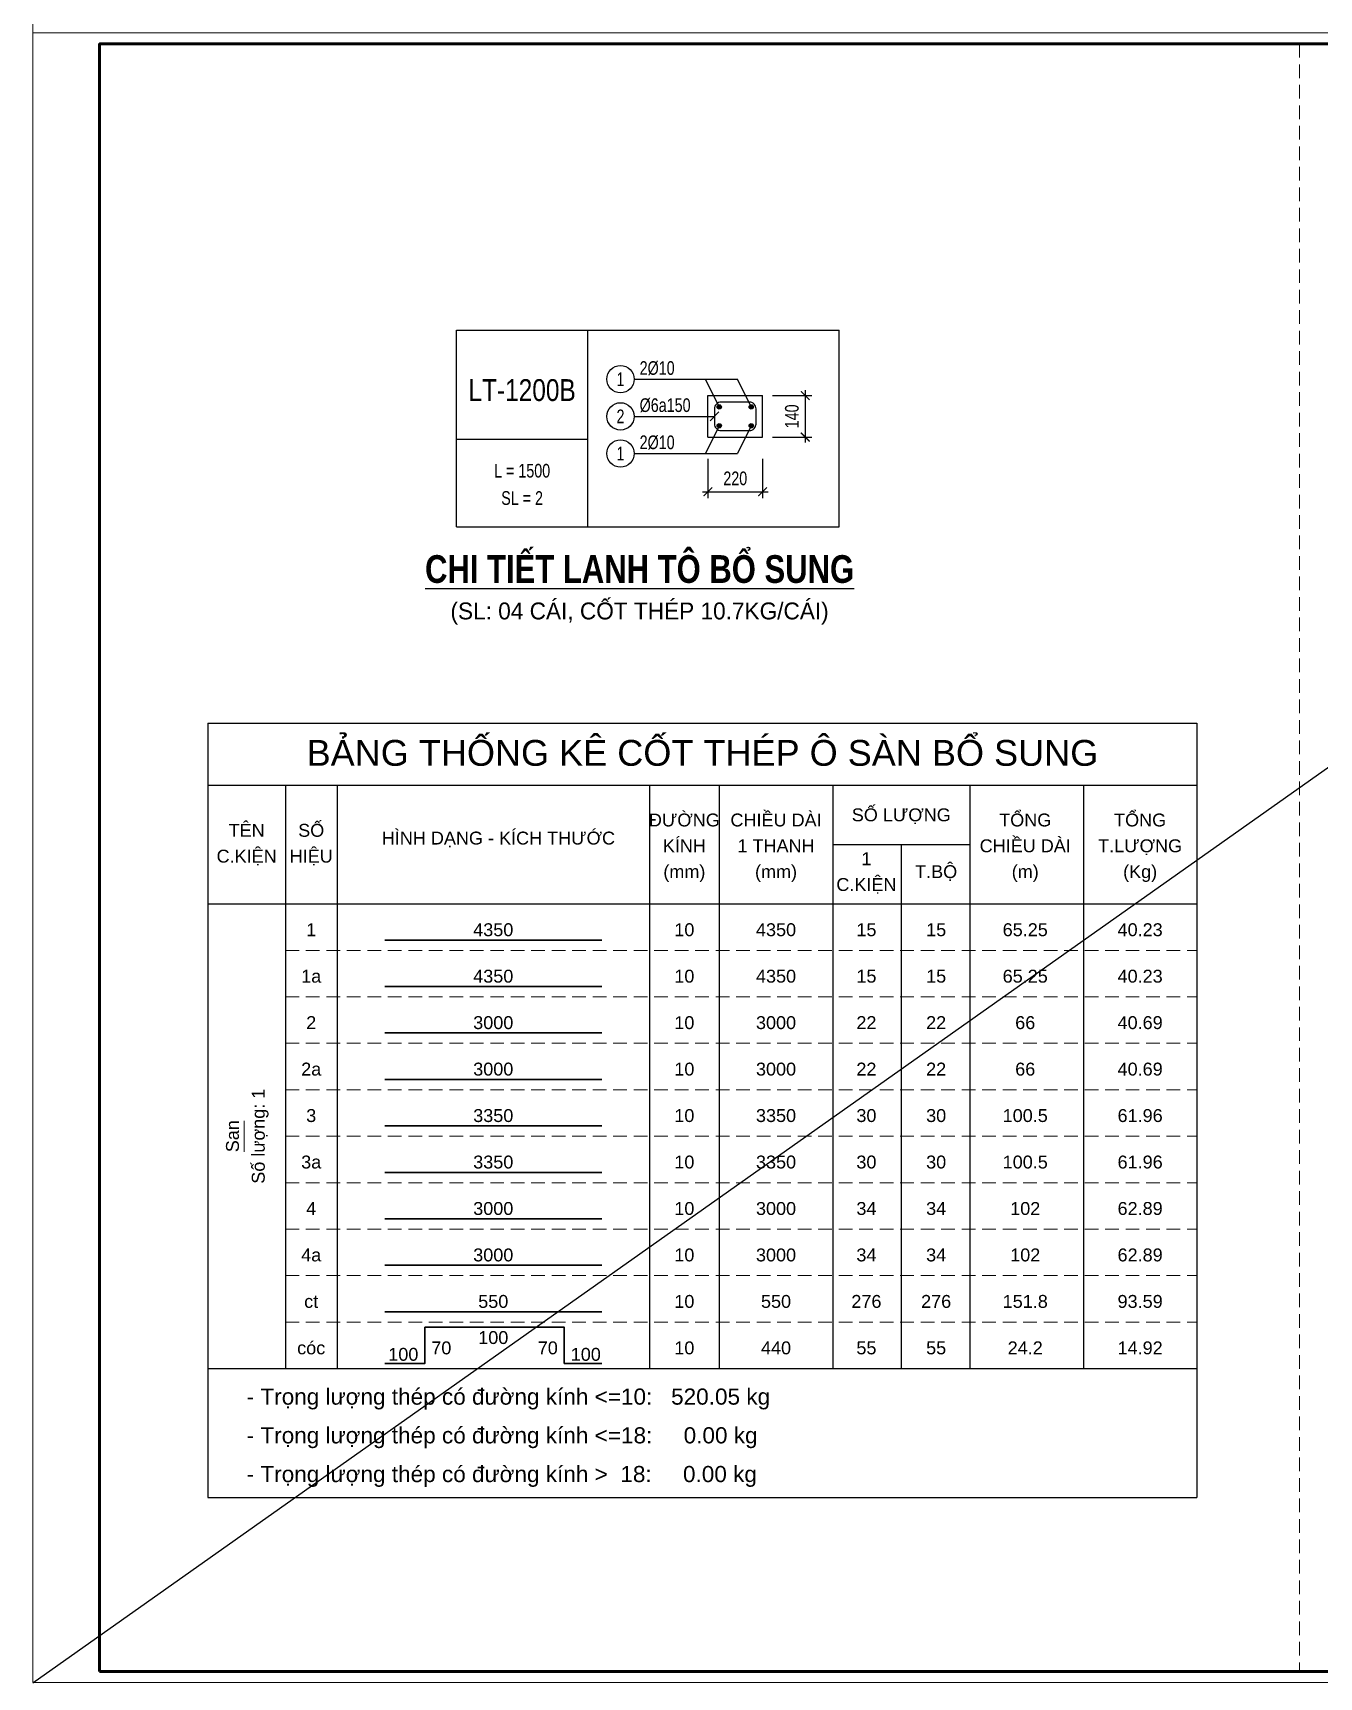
# Model space of a CAD drawing. Header units: millimetres. Extents: x -519517 to -431282, y -372679 to 113618.
# Drawn here: x -490082 to -484198, y -298543 to -291019 of the extents above; entities that cross this region are included whole.
import ezdxf
from ezdxf.enums import TextEntityAlignment as Align

# ---------------------------------------------------------------- set-up
doc = ezdxf.new("R2010")
doc.units = ezdxf.units.MM
doc.header["$LTSCALE"] = 5
doc.linetypes.add('CENTER2', pattern=[28.575, 19.05, -3.175, 3.175, -3.175])
doc.linetypes.add('HIDDEN', pattern=[0.375, 0.25, -0.125])
doc.layers.get('0').update_dxf_attribs({"linetype": 'CENTER2'})
for name, color, linetype in [('KCS_BORDER', 3, 'Continuous'), ('KCS_CHI', 1, 'Continuous'), ('KCS_DIM', 1, 'Continuous'), ('KCS_SNODE', 6, 'Continuous'), ('KCS_SOTHEP_CIRCLE', 1, 'Continuous'), ('KCS_SOTHEP_TEXT', 2, 'Continuous'), ('KCS_STEEL', 4, 'Continuous'), ('KCS_STIRRUP', 30, 'Continuous'), ('KCS_TEXT', 2, 'Continuous'), ('KCS_TEXT_TCK', 4, 'Continuous')]:
    doc.layers.add(name, color=color, linetype=linetype)
doc.layers.add('KCS_Plotter', color=11, linetype='Continuous', plot=False)
for name, color, linetype, lineweight in [('Khungten_LCDI', 7, 'Continuous', 25), ('LC MANH DUT', 35, 'HIDDEN', 5), ('LC Net dam 1', 30, 'Continuous', 30), ('LC Net khuat', 4, 'HIDDEN', 13), ('LC Net thay', 7, 'Continuous', 25), ('LC Text1', 3, 'Continuous', 20), ('LC Text2', 7, 'Continuous', 25)]:
    doc.layers.add(name, color=color, linetype=linetype, lineweight=lineweight)
doc.styles.add('Hoa', font='micross.ttf')
doc.styles.add('KCS_BIGTEXT', font='arial.ttf', dxfattribs={"width": 0.75})
doc.styles.add('KCS_SMTEXT', font='arial.ttf', dxfattribs={"width": 0.7})
doc.styles.add('Khungten', font='VHAVAN.TTF', dxfattribs={"width": 0.9, "height": 5000})
doc.styles.add('LC 1', font='VHAVANB.TTF')
doc.styles.add('LC3', font='VHARIALB.TTF', dxfattribs={"width": 0.8})
doc.styles.add('Thuong', font='micross.ttf')
doc.styles.add('Title', font='VHBLACK.TTF')

# ---------------------------------------------------------------- blocks, each defined once
blk = doc.blocks.new('lcdi fix')
at = {"layer": 'Defpoints', "lineweight": 0}
blk.add_lwpolyline([(-1200, -14850), (-1200, 14850), (40800, 14850), (40800, -14850)], close=True, dxfattribs=at)
at = {"layer": 'Khungten_LCDI', "color": 5, "lineweight": 60}
blk.add_lwpolyline([(0, -14650), (0, 14650), (40600, 14650), (40600, -14650)], close=True, dxfattribs=at)
at = {"color": 7, "style": 'Khungten', "width": 0.8}
for tag, p in [('REVISION', (39498.8, -10746.3)), ('NGAYHT', (39546.1, -11609.4))]:
    blk.add_attdef(tag, text='', height=200, dxfattribs=at).set_placement(p, align=Align.CENTER)
at = {"layer": 'LC Text1', "style": 'Title', "width": 3.882085}
for tag, p, p2 in [('TENBANVE1', (36912.7, -8885.8), (40339.1, -8885.8)), ('TENBANVE2', (36912.7, -9562.5), (40339.1, -9562.5))]:
    blk.add_attdef(tag, text='', height=250, dxfattribs=at).set_placement(p, p2, align=Align.FIT)
at = {"layer": 'LC Text1', "style": 'Title', "width": 0.7}
blk.add_attdef('SOBANVE', text='', height=250, dxfattribs=at).set_placement((39562, -13896.2), align=Align.CENTER)
blk = doc.blocks.new('KCS_SNODE')
at = {"layer": 'KCS_SNODE'}
blk.add_hatch(color=256, dxfattribs=at).paths.add_polyline_path([(10, 0, 1), (-10, 0, 1)])
blk.add_circle((0, 0), 10, dxfattribs=at)
blk = doc.blocks.new('_ArchTick')
at = {"color": 0, "linetype": 'ByBlock', "const_width": 0.15}
blk.add_lwpolyline([(-0.5, -0.5), (0.5, 0.5)], dxfattribs=at)
blk = doc.blocks.new('LT_TYPE_1')
at = {"layer": 'KCS_BORDER'}
for p, q in [((0, 0), (1750, 0)), ((0, -900), (0, 0)), ((1750, -900), (1750, 0)), ((1150, -300), (1400, -300)), ((1150, -490), (1150, -300)), ((1400, -490), (1400, -300)), ((1150, -490), (1400, -490)), ((0, -900), (1750, -900))]:
    blk.add_line(p, q, dxfattribs=at)
at = {"layer": 'KCS_CHI'}
for p, q in [((600, -900), (600, 0)), ((812.5, -225), (1284.5, -225)), ((1202, -352), (1138.5, -225)), ((1348, -352), (1284.5, -225)), ((812.5, -395), (1180, -395)), ((1202, -438), (1138.5, -565)), ((1348, -438), (1284.5, -565)), ((0, -500), (600, -500)), ((812.5, -565), (1284.5, -565))]:
    blk.add_line(p, q, dxfattribs=at)
at = {"layer": 'KCS_CHI', "color": 3}
blk.add_line((1160, -415), (1200, -375), dxfattribs=at)
at = {"layer": 'KCS_DIM'}
for p, q in [((1445, -300), (1625, -300)), ((1595, -275), (1595, -515)), ((1445, -490), (1625, -490)), ((1150, -590), (1150, -770)), ((1400, -590), (1400, -770)), ((1125, -740), (1425, -740))]:
    blk.add_line(p, q, dxfattribs=at)
at = {"layer": 'KCS_SOTHEP_CIRCLE'}
for centre in [(750, -225), (750, -395), (750, -565)]:
    blk.add_circle(centre, 62.5, dxfattribs=at)
at = {"layer": 'KCS_STIRRUP'}
blk.add_lwpolyline([(1180, -360), (1180, -430, 0.414214), (1210, -460), (1340, -460, 0.414214), (1370, -430), (1370, -360, 0.414214), (1340, -330), (1210, -330, 0.414214), (1180, -360)], format="xyb", dxfattribs=at)
at = {"layer": 'KCS_DIM', "xscale": 40, "yscale": 40, "zscale": 40}
for p, rotation in [((1595, -300), 90), ((1595, -490), 270), ((1150, -740), 180)]:
    blk.add_blockref('_ArchTick', p, dxfattribs=dict(at, rotation=rotation))
blk.add_blockref('_ArchTick', (1400, -740), dxfattribs=at)
at = {"layer": 'KCS_STEEL'}
for p in [(1202, -352), (1348, -352), (1202, -438), (1348, -438)]:
    blk.add_blockref('KCS_SNODE', p, dxfattribs=at)
at = {"layer": 'KCS_SOTHEP_TEXT', "style": 'KCS_SMTEXT', "width": 0.75}
for s, p in [('1', (750, -225)), ('2', (750, -395)), ('1', (750, -565))]:
    blk.add_text(s, height=62.5, dxfattribs=at).set_placement(p, align=Align.MIDDLE_CENTER)
at = {"layer": 'KCS_TEXT', "style": 'KCS_SMTEXT', "width": 0.75}
for tag, p in [('LT_STEEL_1A', (837.5, -205)), ('LT_STEEL_2', (837.5, -375)), ('LT_STEEL_1', (837.5, -545))]:
    blk.add_attdef(tag, p, '', height=62.5, dxfattribs=at)
blk.add_attdef('LT_H', text='', height=62.5, rotation=90, dxfattribs=at).set_placement((1565, -395), align=Align.CENTER)
for tag, p in [('LT_L', (300, -675)), ('LT_B', (1275, -710)), ('LT_SL', (300, -800))]:
    blk.add_attdef(tag, text='', height=62.5, dxfattribs=at).set_placement(p, align=Align.CENTER)
at = {"layer": 'KCS_TEXT_TCK', "color": 4, "style": 'KCS_BIGTEXT', "width": 0.8}
blk.add_attdef('LT_NAME', text='', height=100, dxfattribs=at).set_placement((300, -324.8), align=Align.CENTER)
blk = doc.blocks.new('TIEUDE1')
at = {"layer": 'LC Text2', "color": 7, "style": 'LC 1'}
blk.add_attdef('TIªU§Ò', text='', height=5, dxfattribs=at).set_placement((0, 0), align=Align.BOTTOM_CENTER)
blk.add_attdef('TL', text='', height=3, dxfattribs=at).set_placement((0, -2), align=Align.TOP_CENTER)

msp = doc.modelspace()

# ---------------------------------------------------------------- linework, layer by layer
at = {"layer": 'KCS_Plotter'}
msp.add_line((-490081.8, -298568.3), (-479405.4, -291018.6), dxfattribs=at)
at = {"layer": 'LC MANH DUT', "ltscale": 50}
for p, q in [((-488926.8, -295217.1), (-484757, -295217.1)), ((-488926.8, -295429.7), (-484757, -295429.7)), ((-488926.8, -295642.4), (-484757, -295642.4)), ((-488926.8, -295855), (-484757, -295855)), ((-488926.8, -296067.6), (-484757, -296067.6)), ((-488926.8, -296280.2), (-484757, -296280.2)), ((-488926.8, -296492.9), (-484757, -296492.9)), ((-488926.8, -296705.5), (-484757, -296705.5)), ((-488926.8, -296918.1), (-484757, -296918.1)), ((-488926.8, -297130.7), (-484757, -297130.7))]:
    msp.add_line(p, q, dxfattribs=at)
at = {"layer": 'LC Net dam 1'}
for points in [[(-488472, -295169.9), (-487479.8, -295169.9)], [(-488472, -295382.5), (-487479.8, -295382.5)], [(-488472, -295595.1), (-487479.8, -295595.1)], [(-488472, -295807.7), (-487479.8, -295807.7)], [(-488472, -296020.4), (-487479.8, -296020.4)], [(-488472, -296233), (-487479.8, -296233)], [(-488472, -296445.6), (-487479.8, -296445.6)], [(-488472, -296658.2), (-487479.8, -296658.2)], [(-488472, -296870.9), (-487479.8, -296870.9)], [(-488472, -297107.1), (-488288.9, -297107.1), (-488288.9, -296941.7), (-487651, -296941.7), (-487651, -297107.1), (-487479.8, -297107.1)]]:
    msp.add_lwpolyline(points, dxfattribs=at)
at = {"layer": 'LC Net khuat', "ltscale": 50}
msp.add_line((-484288.6, -291069.4), (-484288.6, -298517.5), dxfattribs=at)
at = {"layer": 'LC Net thay'}
for p, q in [((-489281.2, -294177.6), (-484757, -294177.6)), ((-489281.2, -294177.6), (-489281.2, -297721.4)), ((-484757, -294177.6), (-484757, -297721.4)), ((-489281.2, -294461.1), (-484757, -294461.1)), ((-488926.8, -294461.1), (-488926.8, -297130.7)), ((-488690.5, -294461.1), (-488690.5, -297130.7)), ((-487261.2, -294461.1), (-487261.2, -297130.7)), ((-486942.3, -294461.1), (-486942.3, -297130.7)), ((-486422.5, -294461.1), (-486422.5, -297130.7)), ((-485796.5, -294461.1), (-485796.5, -297130.7)), ((-485276.7, -294461.1), (-485276.7, -297130.7)), ((-486422.5, -294732.8), (-485796.5, -294732.8)), ((-486109.5, -294732.8), (-486109.5, -297130.7)), ((-489281.2, -295004.5), (-484757, -295004.5)), ((-489281.2, -297130.7), (-484757, -297130.7)), ((-489281.2, -297130.7), (-484757, -297130.7)), ((-489281.2, -297721.4), (-484757, -297721.4))]:
    msp.add_line(p, q, dxfattribs=at)
at = {"layer": 'LC Text1'}
msp.add_line((-489115.8, -296138.5), (-489115.8, -295996.7), dxfattribs=at)

# ---------------------------------------------------------------- block references
at = {"layer": 'KCS_BORDER'}
msp.add_blockref('LT_TYPE_1', (-488143.9, -292378.4), dxfattribs=at).add_auto_attribs({'LT_STEEL_1A': '2%%c10', 'LT_STEEL_2': '%%c6a150', 'LT_STEEL_1': '2%%c10', 'LT_B': '220', 'LT_H': '140', 'LT_SL': 'SL = 2', 'LT_L': 'L = 1500', 'LT_NAME': 'LT-1200B'})
at = {"layer": 'LC Net thay'}
for p, xscale, yscale, zscale in [((-488401.8, -270228.6), 1.400000036310157, 1.400000036310157, 1.400000036310157), ((-489776.7, -294793.4), 0.2541996469311015, 0.2541996469311015, 0.2541996469311015)]:
    msp.add_blockref('lcdi fix', p, dxfattribs=dict(at, xscale=xscale, yscale=yscale, zscale=zscale))
at = {"layer": 'LC Text2'}
ref = msp.add_blockref('TIEUDE1', (-487306.6, -293573.7), dxfattribs=dict(at, xscale=25.78465506896147, yscale=25.78465506896147, zscale=25.78465506896147))
ref.add_attrib('TIªU§Ò', '%%Uchi tiÕT lanh t« bæ sung', dxfattribs={"color": 7, "height": 126.974, "style": 'LC3', "width": 0.8}).set_placement((-487306.6, -293573.7), align=Align.BOTTOM_CENTER)
ref.add_attrib('TL', '(sl: 04 c¸i, cèt thÐp 10.7kg/c¸i)', dxfattribs={"color": 7, "height": 77.354, "style": 'LC 1'}).set_placement((-487306.6, -293625.3), align=Align.TOP_CENTER)

# ---------------------------------------------------------------- texts
at = {"layer": 'LC Net thay', "style": 'Hoa'}
for s, p in [('- Trọng lượng thép có đường kính <=10:   520.05 kg', (-489104, -297296.1)), ('- Trọng lượng thép có đường kính <=18:     0.00 kg', (-489104, -297473.3)), ('- Trọng lượng thép có đường kính >  18:     0.00 kg', (-489104, -297650.5))]:
    msp.add_text(s, height=73.828, dxfattribs=at).set_placement(p)
at = {"layer": 'LC Text1', "color": 4, "style": 'Hoa'}
msp.add_text('BẢNG THỐNG KÊ CỐT THÉP Ô SÀN BỔ SUNG', height=118.125, dxfattribs=at).set_placement((-487019.1, -294372.5), align=Align.CENTER)
at = {"layer": 'LC Text1'}
for s, height, style, p in [('ĐƯỜNG', 59.06, 'Hoa', (-487101.8, -294650.1)), ('CHIỀU DÀI', 59.06, 'Hoa', (-486682.4, -294650.1)), ('SỐ LƯỢNG', 59.06, 'Hoa', (-486109.5, -294626.5)), ('TỔNG', 59.06, 'Hoa', (-485542.5, -294650.1)), ('TỔNG', 59.06, 'Hoa', (-485016.9, -294650.1)), ('TÊN', 59.06, 'Hoa', (-489104, -294697.4)), ('SỐ', 59.06, 'Hoa', (-488808.7, -294697.4)), ('HÌNH DẠNG - KÍCH THƯỚC', 59.062, 'Hoa', (-487952.3, -294732.8)), ('KÍNH', 59.06, 'Hoa', (-487101.8, -294768.2)), ('1 THANH', 59.06, 'Hoa', (-486682.4, -294768.2)), ('CHIỀU DÀI', 59.06, 'Hoa', (-485542.5, -294768.2)), ('T.LƯỢNG', 59.06, 'Hoa', (-485016.9, -294768.2)), ('C.KIỆN', 59.06, 'Hoa', (-489104, -294815.5)), ('HIỆU', 59.06, 'Hoa', (-488808.7, -294815.5)), ('1', 59.1, 'Hoa', (-486269, -294827.3)), ('(mm)', 59.06, 'Thuong', (-487101.8, -294886.4)), ('(mm)', 59.06, 'Thuong', (-486682.4, -294886.4)), ('C.KIỆN', 59.06, 'Hoa', (-486269, -294945.4)), ('T.BỘ', 59.06, 'Hoa', (-485950, -294886.4)), ('(m)', 59.06, 'Thuong', (-485542.5, -294886.4)), ('(Kg)', 59.06, 'Thuong', (-485016.9, -294886.4))]:
    msp.add_text(s, height=height, dxfattribs=dict(at, style=style)).set_placement(p, align=Align.CENTER)
at = {"layer": 'LC Text1', "style": 'Hoa'}
for s, height, p in [('Số lượng: 1', 59.062, (-489021.3, -296067.6)), ('San', 59.06, (-489139.4, -296067.6))]:
    msp.add_text(s, height=height, rotation=90.00021, dxfattribs=at).set_placement(p, align=Align.CENTER)
at = {"layer": 'LC Text2', "style": 'Hoa'}
for s, height, p in [('1', 59.1, (-488808.7, -295169.9)), ('4350', 59.06, (-487975.9, -295169.9)), ('10', 59.06, (-487101.8, -295169.9)), ('4350', 59.06, (-486682.4, -295169.9)), ('15', 59.06, (-486269, -295169.9)), ('15', 59.06, (-485950, -295169.9)), ('65.25', 59.06, (-485542.5, -295169.9)), ('40.23', 59.06, (-485016.9, -295169.9)), ('1a', 59.06, (-488808.7, -295382.5)), ('4350', 59.06, (-487975.9, -295382.5)), ('10', 59.06, (-487101.8, -295382.5)), ('4350', 59.06, (-486682.4, -295382.5)), ('15', 59.06, (-486269, -295382.5)), ('15', 59.06, (-485950, -295382.5)), ('65.25', 59.06, (-485542.5, -295382.5)), ('40.23', 59.06, (-485016.9, -295382.5)), ('2', 59.1, (-488808.7, -295595.1)), ('3000', 59.06, (-487975.9, -295595.1)), ('10', 59.06, (-487101.8, -295595.1)), ('3000', 59.06, (-486682.4, -295595.1)), ('22', 59.06, (-486269, -295595.1)), ('22', 59.06, (-485950, -295595.1)), ('66', 59.06, (-485542.5, -295595.1)), ('40.69', 59.06, (-485016.9, -295595.1)), ('2a', 59.06, (-488808.7, -295807.7)), ('3000', 59.06, (-487975.9, -295807.7)), ('10', 59.06, (-487101.8, -295807.7)), ('3000', 59.06, (-486682.4, -295807.7)), ('22', 59.06, (-486269, -295807.7)), ('22', 59.06, (-485950, -295807.7)), ('66', 59.06, (-485542.5, -295807.7)), ('40.69', 59.06, (-485016.9, -295807.7)), ('3', 59.1, (-488808.7, -296020.4)), ('3350', 59.06, (-487975.9, -296020.4)), ('10', 59.06, (-487101.8, -296020.4)), ('3350', 59.06, (-486682.4, -296020.4)), ('30', 59.06, (-486269, -296020.4)), ('30', 59.06, (-485950, -296020.4)), ('100.5', 59.06, (-485542.5, -296020.4)), ('61.96', 59.06, (-485016.9, -296020.4)), ('3a', 59.06, (-488808.7, -296233)), ('3350', 59.06, (-487975.9, -296233)), ('10', 59.06, (-487101.8, -296233)), ('3350', 59.06, (-486682.4, -296233)), ('30', 59.06, (-486269, -296233)), ('30', 59.06, (-485950, -296233)), ('100.5', 59.06, (-485542.5, -296233)), ('61.96', 59.06, (-485016.9, -296233)), ('4', 59.1, (-488808.7, -296445.6)), ('3000', 59.06, (-487975.9, -296445.6)), ('10', 59.06, (-487101.8, -296445.6)), ('3000', 59.06, (-486682.4, -296445.6)), ('34', 59.06, (-486269, -296445.6)), ('34', 59.06, (-485950, -296445.6)), ('102', 59.06, (-485542.5, -296445.6)), ('62.89', 59.06, (-485016.9, -296445.6)), ('4a', 59.06, (-488808.7, -296658.2)), ('3000', 59.06, (-487975.9, -296658.2)), ('10', 59.06, (-487101.8, -296658.2)), ('3000', 59.06, (-486682.4, -296658.2)), ('34', 59.06, (-486269, -296658.2)), ('34', 59.06, (-485950, -296658.2)), ('102', 59.06, (-485542.5, -296658.2)), ('62.89', 59.06, (-485016.9, -296658.2)), ('ct', 59.06, (-488808.7, -296870.9)), ('550', 59.06, (-487975.9, -296870.9)), ('10', 59.06, (-487101.8, -296870.9)), ('550', 59.06, (-486682.4, -296870.9)), ('276', 59.06, (-486269, -296870.9)), ('276', 59.06, (-485950, -296870.9)), ('151.8', 59.06, (-485542.5, -296870.9)), ('93.59', 59.06, (-485016.9, -296870.9)), ('cóc', 59.06, (-488808.7, -297083.5)), ('10', 59.06, (-487101.8, -297083.5))]:
    msp.add_text(s, height=height, dxfattribs=at).set_placement(p, align=Align.BOTTOM_CENTER)
msp.add_text('100', height=59.06, dxfattribs=at).set_placement((-487975.9, -297018.5), align=Align.CENTER)
for s, p in [('100', (-488318.5, -297095.3)), ('70', (-487680.6, -297065.8))]:
    msp.add_text(s, height=59.06, dxfattribs=at).set_placement(p, align=Align.RIGHT)
for s, p in [('70', (-488259.4, -297065.8)), ('100', (-487621.5, -297095.3))]:
    msp.add_text(s, height=59.06, dxfattribs=at).set_placement(p)
at = {"layer": 'LC Text2', "color": 7, "style": 'Hoa'}
for s, p in [('440', (-486682.4, -297083.5)), ('55', (-486269, -297083.5)), ('55', (-485950, -297083.5)), ('24.2', (-485542.5, -297083.5)), ('14.92', (-485016.9, -297083.5))]:
    msp.add_text(s, height=59.06, dxfattribs=at).set_placement(p, align=Align.BOTTOM_CENTER)

doc.saveas('drawing.dxf')
